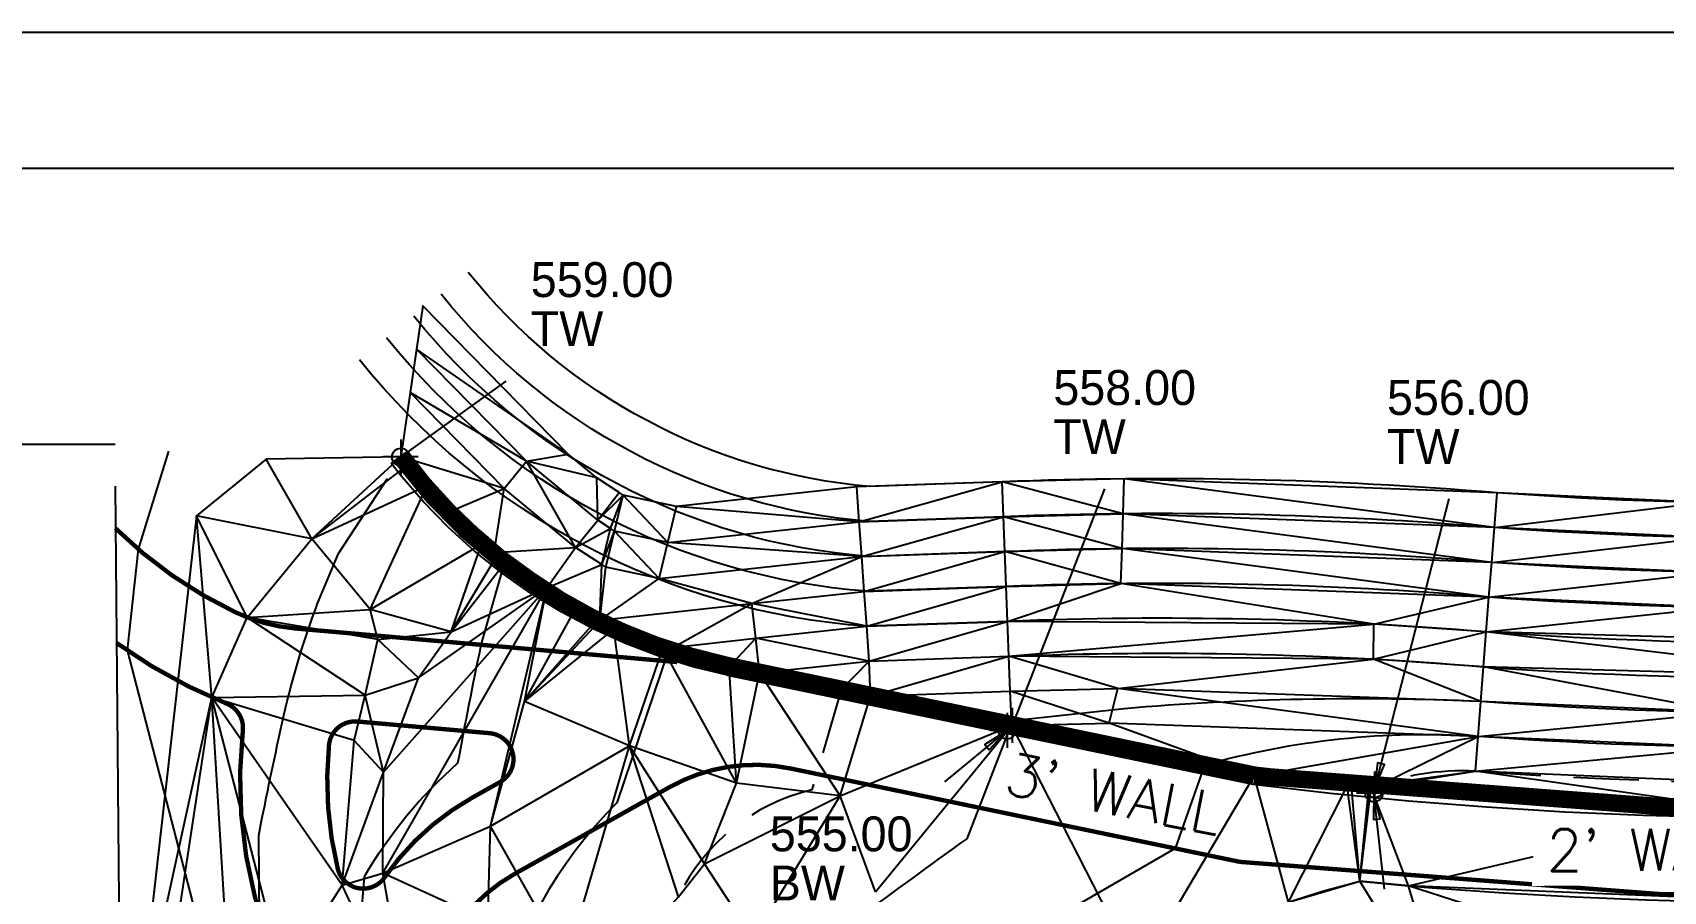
# Model space of a CAD drawing. Header units: inches. Extents: x 2461366 to 2469791, y 7062737 to 7065282.
# Drawn here: x 2466766.4 to 2466953.4, y 7064567.8 to 7064666.2 of the extents above; entities that cross this region are included whole.
import ezdxf

# ---------------------------------------------------------------- set-up
doc = ezdxf.new("R2010")
doc.units = ezdxf.units.IN
doc.header["$LTSCALE"] = 60
doc.header["$MEASUREMENT"] = 0
doc.linetypes.add('DASHED2', pattern=[0.375, 0.25, -0.125])
for name, color, linetype in [('3D', 5, 'Continuous'), ('C-SITE-VOLM', 7, 'Continuous'), ('CONC LABEL', 7, 'Continuous'), ('CONTOURS', 35, 'Continuous'), ('EXIST DRAIN ESMT', 7, 'DASHED2'), ('FENCE', 1, 'FENCE'), ('PROP TRAIL', 3, 'Continuous'), ('Proposed Ground-C-TINN', 7, 'Continuous'), ('Proposed Ground-C-TINN-BNDY', 7, 'Continuous'), ('VOLLBLS', 7, 'Continuous'), ('WALL', 6, 'Continuous')]:
    doc.layers.add(name, color=color, linetype=linetype)
doc.styles.add('L80', font='simplex', dxfattribs={"height": 4.8})
doc.linetypes.add('FENCE', pattern='A,0.5,-0.1,["X",Standard,S=0.1,R=0,X=-0.05,Y=-0.05],-0.1', length=0.7)

# ---------------------------------------------------------------- blocks, each defined once
blk = doc.blocks.new('*U15')
at = {"layer": 'CONC LABEL', "color": 7, "linetype": 'Continuous'}
for p, q in [((1.15, -8.8, -283.6), (-10.9, -17.5, -564)), ((-10.9, -15.5, -564), (-10.9, -19.5, -564)), ((-8.9, -17.5, -564), (-12.9, -17.5, -564))]:
    blk.add_line(p, q, dxfattribs=at)
at = {"layer": 'CONC LABEL', "color": 7, "linetype": 'Continuous', "extrusion": (-0.809588, -0.584608, 0.052928), "elevation": -10.79}
blk.add_lwpolyline([(7.81, -564.22), (7.83, -561.22), (7.78, -561.22)], close=True, dxfattribs=at)
at = {"layer": 'CONC LABEL', "color": 7, "linetype": 'Continuous'}
blk.add_circle((-10.9, -17.5, -564), 1, dxfattribs=at)
at = {"layer": 'CONC LABEL', "color": 7, "char_height": 4, "attachment_point": 4}
for s, insert in [('559.00', (4, 2.8)), ('TW', (4, -2.8))]:
    blk.add_mtext(s, dxfattribs=dict(at, insert=insert))
blk = doc.blocks.new('*U19')
at = {"layer": 'CONC LABEL', "linetype": 'Continuous'}
for p, q in [((9.88, -8.8, -136.78), (-0.74, -35.9, -558)), ((-0.74, -33.9, -558), (-0.74, -37.9, -558)), ((1.26, -35.9, -558), (-2.74, -35.9, -558))]:
    blk.add_line(p, q, dxfattribs=at)
at = {"layer": 'CONC LABEL', "linetype": 'Continuous', "extrusion": (-0.364141, -0.928789, 0.06894), "elevation": -4.86}
blk.add_lwpolyline([(12.41, -559), (12.44, -556), (12.39, -556)], close=True, dxfattribs=at)
at = {"layer": 'CONC LABEL', "linetype": 'Continuous'}
blk.add_circle((-0.74, -35.9, -558), 1, dxfattribs=at)
at = {"layer": 'CONC LABEL', "color": 7, "char_height": 4, "attachment_point": 4}
for s, insert in [('558.00', (4, 2.8)), ('TW', (4, -2.8))]:
    blk.add_mtext(s, dxfattribs=dict(at, insert=insert))
blk = doc.blocks.new('*U20')
at = {"layer": 'CONC LABEL', "color": 7, "linetype": 'Continuous'}
for p, q in [((31.21, 16.69), (31.21, 12.69)), ((24.05, 8.8), (31.21, 14.69)), ((33.21, 14.69), (29.21, 14.69))]:
    blk.add_line(p, q, dxfattribs=at)
blk.add_lwpolyline([(31.21, 14.69), (28.64, 13.09), (29.15, 12.48)], close=True, dxfattribs=at)
blk.add_circle((31.21, 14.69), 1, dxfattribs=at)
at = {"layer": 'CONC LABEL', "color": 7, "char_height": 4, "attachment_point": 4}
for s, insert in [('555.00', (4, 2.8)), ('BW', (4, -2.8))]:
    blk.add_mtext(s, dxfattribs=dict(at, insert=insert))
blk = doc.blocks.new('*U25')
at = {"layer": 'CONC LABEL', "color": 7, "linetype": 'Continuous'}
for p, q in [((11.08, -8.8), (2.57, -42.04)), ((2.57, -40.04), (2.57, -44.04)), ((4.57, -42.04), (0.57, -42.04))]:
    blk.add_line(p, q, dxfattribs=at)
blk.add_lwpolyline([(2.57, -42.04), (3.7, -39.23), (2.92, -39.03)], close=True, dxfattribs=at)
blk.add_circle((2.57, -42.04), 1, dxfattribs=at)
at = {"layer": 'CONC LABEL', "color": 7, "char_height": 4, "attachment_point": 4}
for s, insert in [('556.00', (4, 2.8)), ('TW', (4, -2.8))]:
    blk.add_mtext(s, dxfattribs=dict(at, insert=insert))
blk = doc.blocks.new('*U26')
at = {"layer": 'CONC LABEL', "color": 7, "linetype": 'Continuous'}
for p, q in [((11.18, 21.79), (11.18, 17.79)), ((13.18, 19.79), (9.18, 19.79)), ((12.37, 8.8), (11.18, 19.79))]:
    blk.add_line(p, q, dxfattribs=at)
blk.add_lwpolyline([(11.18, 19.79), (11.11, 16.76), (11.9, 16.85)], close=True, dxfattribs=at)
blk.add_circle((11.18, 19.79), 1, dxfattribs=at)
at = {"layer": 'CONC LABEL', "color": 7, "char_height": 4, "attachment_point": 4}
for s, insert in [('553.00', (4, 2.8)), ('BW', (4, -2.8))]:
    blk.add_mtext(s, dxfattribs=dict(at, insert=insert))

msp = doc.modelspace()

# ---------------------------------------------------------------- linework, layer by layer
at = {"layer": '3D'}
msp.add_lwpolyline([(2466809.39, 7064618.19), (2466807.51, 7064616.83)], dxfattribs=at)
for points in [[(2466846.08, 7064592.52, 555), (2466842.12, 7064593.49, 555.35), (2466838.22, 7064594.7, 555.7), (2466834.41, 7064596.15, 556.05), (2466830.7, 7064597.83, 556.4), (2466827.09, 7064599.74, 556.75), (2466823.61, 7064601.87, 557.1), (2466820.27, 7064604.22, 557.45), (2466817.09, 7064606.76, 557.8), (2466814.06, 7064609.5, 558.15), (2466811.21, 7064612.42, 558.5), (2466808.55, 7064615.51, 558.86), (2466807.51, 7064616.83, 559)], [(2466809.39, 7064618.19, 559), (2466811.94, 7064614.98, 558.91), (2466814.66, 7064611.99, 558.82), (2466817.56, 7064609.18, 558.73), (2466820.64, 7064606.57, 558.64), (2466823.89, 7064604.17, 558.55), (2466827.28, 7064601.98, 558.46), (2466830.81, 7064600.02, 558.37), (2466834.46, 7064598.29, 558.28), (2466838.22, 7064596.81, 558.19), (2466842.06, 7064595.57, 558.1), (2466846.01, 7064594.58, 558.01), (2466846.49, 7064594.48, 558), (2466878.29, 7064587.88, 557), (2466906.64, 7064582, 556), (2466915.45, 7064580.99, 556), (2466924.36, 7064580.12, 556), (2466933.27, 7064579.42, 556), (2466942.2, 7064578.88, 556), (2466951.14, 7064578.49, 556), (2466960.08, 7064578.26, 556)], [(2466846.08, 7064592.52, 555), (2466877.89, 7064585.92, 554)], [(2466877.89, 7064585.92, 554), (2466906.32, 7064580.02, 553), (2466915.24, 7064579, 553), (2466924.18, 7064578.13, 553), (2466933.13, 7064577.43, 553), (2466942.1, 7064576.88, 553), (2466951.07, 7064576.49, 553), (2466960.04, 7064576.26, 553)]]:
    msp.add_polyline3d(points, dxfattribs=at)
at = {"layer": 'C-SITE-VOLM'}
msp.add_lwpolyline([(2466523.71, 7063920.59), (2467563.71, 7063920.59), (2467563.71, 7064650.59), (2466523.71, 7064650.59), (2466523.71, 7063920.59)], dxfattribs=at)
at = {"layer": 'CONTOURS'}
msp.add_line((2466906.48, 7064581.01, 554), (2466895.5, 7064583.29, 554), dxfattribs=at)
for points, elevation in [([(2466782, 7064618.2), (2466778.52, 7064606.98), (2466777.24, 7064595.38), (2466789.48, 7064548.26, 0.050444), (2466792.7, 7064528.39), (2466798.13, 7064508.13), (2466801.98, 7064471.61), (2466803.19, 7064437.36)], 556), ([(2466808.62, 7064617.54, 0.183735), (2466846.28, 7064593.5), (2466859.14, 7064590.84), (2466862.33, 7064594.14), (2466878.33, 7064594.7, -0.031112), (2466932.76, 7064593.49, 0.082018), (2467091.56, 7064607.96), (2467116.82, 7064614.53, -0.264661), (2467375.1, 7064510.99, -0.007046)], 559), ([(2466820.54, 7064605.38, -0.068046), (2466808.62, 7064617.54)], 558), ([(2466806.9, 7064445.63), (2466805.98, 7064471.89), (2466802.08, 7064508.86), (2466799.69, 7064517.78, -0.050444), (2466796.46, 7064537.65), (2466792.46, 7064559.62), (2466792.34, 7064574.14, -0.007803), (2466795.24, 7064587.94, -0.03628), (2466799.1, 7064600.74), (2466801.47, 7064606.48), (2466807.09, 7064615.06)], 557), ([(2467371.97, 7064508.5, 0.264433), (2467117.6, 7064610.6), (2467092.57, 7064604.08, -0.08203), (2466932.45, 7064589.51, 0.032021), (2466891.55, 7064588.69), (2466877.09, 7064587.11)], 558), ([(2467481.62, 7064205.45), (2467475.35, 7064213.14), (2467475.91, 7064215.68, -0.118759), (2467429.09, 7064309.01, -0.065221), (2467424.15, 7064352.32, 0.085155), (2467425.08, 7064407.37, 0.042374), (2467415.34, 7064432.83), (2467389.06, 7064477.21, 0.022906), (2467373.9, 7064499.45, 0.007049), (2467368.84, 7064506.01, 0.264201), (2467118.38, 7064606.66), (2467093.58, 7064600.21, -0.082041), (2466932.14, 7064585.52, 0.084633), (2466900.76, 7064582.2), (2466846.28, 7064593.5), (2466846.28, 7064593.5), (2466846.28, 7064593.5, -0.05263), (2466839.31, 7064595.38), (2466833.4, 7064577.9, 0.274833), (2466820.13, 7064524.99), (2466827.31, 7064456.71, 0.011594), (2466827.94, 7064452.35)], 557), ([(2466810.71, 7064451.16), (2466809.97, 7064472.18), (2466806.02, 7064509.59), (2466805.85, 7064522.81, 0.025108), (2466803.62, 7064538.8), (2466803.53, 7064557.69), (2466804.48, 7064569.46, -0.082111), (2466815.19, 7064582.47, -0.005829), (2466817.85, 7064596.01), (2466820.54, 7064605.38), (2466820.54, 7064605.38)], 558), ([(2467429.45, 7064307.49, -0.001754), (2467429.09, 7064309.01, -0.071322), (2467424.27, 7064356.39, 0.122971), (2467409.16, 7064429.52), (2467383.07, 7064473.59, 0.022852), (2467368.31, 7064495.25, 0.007049), (2467363.36, 7064501.65, 0.263781), (2467119.73, 7064599.78), (2467095.34, 7064593.44, -0.094664), (2466906.48, 7064581.01), (2466878.57, 7064586.8), (2466873.52, 7064573.78, 0.014705), (2466848.98, 7064555.23, 0.1903), (2466839.08, 7064539, 0.054929), (2466834.97, 7064508.99), (2466839.24, 7064458.05, 0.086631), (2466847.49, 7064430.71, -0.154191), (2466865.02, 7064334.41), (2466863.65, 7064321.82)], 555), ([(2466876.39, 7064321.36), (2466874.12, 7064362.74, 0.110194), (2466854.6, 7064434.37, -0.137687), (2466846.63, 7064476.72, -0.151282), (2466865.44, 7064532.64, -0.182735), (2466918.6, 7064568.91), (2466924.16, 7064568.4, 0.085139), (2467097.42, 7064583.1), (2467121.22, 7064589.29, -0.263152), (2467355.1, 7064494.77, -0.038917), (2467379.21, 7064459.1), (2467399.9, 7064424.14, -0.051573), (2467409.86, 7064396.21, 0.121258), (2467405.26, 7064383.32, -0.006169), (2467404.92, 7064377.82), (2467399, 7064298.82, 0.096645), (2467399.53, 7064284.83), (2467403.93, 7064266.08, -0.146049), (2467373.6, 7064117.5)], 553), ([(2466900.76, 7064582.2), (2466897.42, 7064572.68), (2466882.54, 7064564.06, 0.016955), (2466868.1, 7064551.96, 0.290563), (2466841.04, 7064479.14)], 554)]:
    msp.add_lwpolyline(points, format="xyb", dxfattribs=dict(at, elevation=elevation))
at = {"layer": 'CONTOURS', "linetype": 'DASHED2', "ltscale": 0.5, "elevation": 556}
msp.add_lwpolyline([(2467365.7, 7064503.52, 0.263963), (2467119.15, 7064602.73), (2467094.58, 7064596.34, -0.082041), (2466931.84, 7064581.53, 0.105508), (2466919.63, 7064579.56, -0.006557), (2466906.48, 7064581.01), (2466859.14, 7064590.84), (2466855.76, 7064579.37, 0.226543), (2466840.46, 7064567.14, 0.169648), (2466832.33, 7064549.52, 0.105008), (2466830.41, 7064503.71), (2466835.26, 7064457.6, 0.052485), (2466839.32, 7064439.84, 0.034199), (2466843.93, 7064428.87, -0.154311), (2466861.05, 7064334.87), (2466859.68, 7064322.26)], format="xyb", dxfattribs=at)
at = {"layer": 'CONTOURS'}
msp.add_arc((2466968.38, 7065081.5, 554), 504.3, 262.9503, 284.5813, dxfattribs=at)
at = {"layer": 'EXIST DRAIN ESMT'}
msp.add_lwpolyline([(2466775.87, 7064618.95), (2466737.23, 7064618.95), (2466639.09, 7064558.08), (2466241.38, 7064558.08)], dxfattribs=at)
at = {"layer": 'FENCE', "color": 7}
msp.add_lwpolyline([(2466775.87, 7064614.19), (2466778.15, 7064359.41)], dxfattribs=at)
at = {"layer": 'PROP TRAIL', "color": 7, "const_width": 0.5}
for points in [[(2466775.91, 7064609.37, 0.083507), (2466789.65, 7064599.75, 0.089303), (2466796.49, 7064597.89), (2466840.32, 7064594.03)], [(2466839.33, 7064326.04, -0.001159), (2466841.21, 7064337.4, 0.171058), (2466833.96, 7064379.11, -0.117061), (2466812.49, 7064454.31), (2466810.51, 7064498.4, 0.006703), (2466810.21, 7064503.62), (2466809.34, 7064515.7, 0.115892), (2466797.43, 7064553.87, -0.162662), (2466790.52, 7064586.15, 0.336434), (2466788.66, 7064589.27, -0.05977), (2466776.03, 7064596.23, -0.06938)], [(2466849.18, 7064324.33, -0.001169), (2466851.07, 7064335.74, 0.171058), (2466842.68, 7064384, -0.117061), (2466822.48, 7064454.76), (2466820.5, 7064498.85, 0.006703), (2466820.18, 7064504.34), (2466819.31, 7064516.42, 0.075631), (2466812.84, 7064545, -0.374623), (2466821.68, 7064569.75), (2466839.45, 7064579.7, -0.180781), (2466853.29, 7064581.84), (2466904.85, 7064571.13, 0.094865), (2467097.86, 7064583.76), (2467121.65, 7064589.95, -0.263152), (2467355.53, 7064495.43, -0.038917)], [(2466800.4, 7064584.53, 0.085066), (2466801.4, 7064570.35, 0.646965), (2466806.78, 7064569.36, -0.114304), (2466816.79, 7064578.47), (2466820.02, 7064580.28, 0.737958), (2466818.82, 7064585.88), (2466803.65, 7064587.22, 0.41077), (2466800.4, 7064584.53)]]:
    msp.add_lwpolyline(points, format="xyb", dxfattribs=at)
at = {"layer": 'Proposed Ground-C-TINN'}
for p, q in [((2466811.17, 7064634.86, 564), (2466810.44, 7064629.89, 563)), ((2466827.84, 7064617.86, 564), (2466811.17, 7064634.86, 564)), ((2466810.44, 7064629.89, 563), (2466809.71, 7064624.93, 562)), ((2466823.03, 7064617.04, 563), (2466810.44, 7064629.89, 563)), ((2466827.84, 7064617.86, 564), (2466810.44, 7064629.89, 563)), ((2466809.71, 7064624.93, 562), (2466808.62, 7064617.54, 558)), ((2466823.03, 7064617.04, 563), (2466809.71, 7064624.93, 562)), ((2466820.48, 7064613.94, 562), (2466809.71, 7064624.93, 562)), ((2466793.19, 7064617.27, 557), (2466785.22, 7064610.78, 556)), ((2466808.62, 7064617.54, 558), (2466793.19, 7064617.27, 557)), ((2466798.45, 7064608.15, 557), (2466793.19, 7064617.27, 557)), ((2466798.45, 7064608.15, 557), (2466808.62, 7064617.54, 558)), ((2466798.45, 7064608.15, 557), (2466809.36, 7064616.57, 558)), ((2466820.48, 7064613.94, 562), (2466808.62, 7064617.54, 558)), ((2466811.65, 7064614.28, 558), (2466808.62, 7064617.54, 558)), ((2466814.52, 7064611.4, 558), (2466808.62, 7064617.54, 558)), ((2466809.36, 7064616.57, 558), (2466808.62, 7064617.54, 558)), ((2466811.65, 7064614.28, 558), (2466809.36, 7064616.57, 558)), ((2466820.48, 7064613.94, 562), (2466823.03, 7064617.04, 563)), ((2466823.03, 7064617.04, 563), (2466827.84, 7064617.86, 564)), ((2466831.24, 7064610.28, 563), (2466823.03, 7064617.04, 563)), ((2466828.68, 7064607.18, 562), (2466823.03, 7064617.04, 563)), ((2466831.12, 7064615.15, 564), (2466823.03, 7064617.04, 563)), ((2466831.12, 7064615.15, 564), (2466827.84, 7064617.86, 564)), ((2466833.67, 7064613.47, 564), (2466831.12, 7064615.15, 564)), ((2466831.24, 7064610.28, 563), (2466831.12, 7064615.15, 564)), ((2466877.58, 7064614.68, 564), (2466860.91, 7064614.1, 564)), ((2466861.2, 7064610.11, 563), (2466877.58, 7064614.68, 564)), ((2466891.57, 7064615.03, 564), (2466877.58, 7064614.68, 564)), ((2466891.45, 7064611.03, 563), (2466877.58, 7064614.68, 564)), ((2466877.73, 7064610.69, 563), (2466877.58, 7064614.68, 564)), ((2466891.45, 7064611.03, 563), (2466891.57, 7064615.03, 564)), ((2466934.33, 7064613.43, 564), (2466891.57, 7064615.03, 564)), ((2466934.02, 7064609.44, 563), (2466891.57, 7064615.03, 564)), ((2466798.45, 7064608.15, 557), (2466811.65, 7064614.28, 558)), ((2466805.11, 7064600.07, 557), (2466811.65, 7064614.28, 558)), ((2466817.89, 7064607.55, 561), (2466811.65, 7064614.28, 558)), ((2466814.52, 7064611.4, 558), (2466811.65, 7064614.28, 558)), ((2466814.52, 7064611.4, 558), (2466820.48, 7064613.94, 562)), ((2466819.32, 7064606.6, 558), (2466820.48, 7064613.94, 562)), ((2466828.68, 7064607.18, 562), (2466820.48, 7064613.94, 562)), ((2466831.24, 7064610.28, 563), (2466833.67, 7064613.47, 564)), ((2466831.24, 7064610.28, 563), (2466834.14, 7064613.18, 564)), ((2466832.67, 7064609.34, 563), (2466834.14, 7064613.18, 564)), ((2466833.14, 7064609.05, 563), (2466834.14, 7064613.18, 564)), ((2466834.14, 7064613.18, 564), (2466833.67, 7064613.47, 564)), ((2466840.24, 7064611.88, 564), (2466834.14, 7064613.18, 564)), ((2466839.24, 7064607.75, 563), (2466834.14, 7064613.18, 564)), ((2466860.91, 7064614.1, 564), (2466840.24, 7064611.88, 564)), ((2466861.2, 7064610.11, 563), (2466860.91, 7064614.1, 564)), ((2466934.02, 7064609.44, 563), (2466934.33, 7064613.43, 564)), ((2466957.82, 7064612.31, 564), (2466934.33, 7064613.43, 564)), ((2466819.32, 7064606.6, 558), (2466814.52, 7064611.4, 558)), ((2466818.82, 7064606.94, 561), (2466814.52, 7064611.4, 558)), ((2466817.89, 7064607.55, 561), (2466814.52, 7064611.4, 558)), ((2466839.24, 7064607.75, 563), (2466840.24, 7064611.88, 564)), ((2466861.2, 7064610.11, 563), (2466840.24, 7064611.88, 564)), ((2466877.73, 7064610.69, 563), (2466891.45, 7064611.03, 563)), ((2466891.32, 7064607.03, 562), (2466891.45, 7064611.03, 563)), ((2466933.71, 7064605.46, 562), (2466891.45, 7064611.03, 563)), ((2466934.02, 7064609.44, 563), (2466891.45, 7064611.03, 563)), ((2466934.02, 7064609.44, 563), (2466957.82, 7064612.31, 564)), ((2466785.22, 7064610.78, 556), (2466778.44, 7064550.95, 554)), ((2466791, 7064599.13, 556), (2466785.22, 7064610.78, 556)), ((2466786.97, 7064589.98, 556), (2466785.22, 7064610.78, 556)), ((2466798.45, 7064608.15, 557), (2466785.22, 7064610.78, 556)), ((2466828.68, 7064607.18, 562), (2466831.24, 7064610.28, 563)), ((2466828.68, 7064607.18, 562), (2466832.67, 7064609.34, 563)), ((2466832.67, 7064609.34, 563), (2466831.24, 7064610.28, 563)), ((2466831.67, 7064605.21, 562), (2466832.67, 7064609.34, 563)), ((2466833.14, 7064609.05, 563), (2466832.67, 7064609.34, 563)), ((2466839.24, 7064607.75, 563), (2466861.2, 7064610.11, 563)), ((2466861.2, 7064610.11, 563), (2466877.73, 7064610.69, 563)), ((2466861.48, 7064606.12, 562), (2466861.2, 7064610.11, 563)), ((2466861.48, 7064606.12, 562), (2466877.73, 7064610.69, 563)), ((2466891.32, 7064607.03, 562), (2466877.73, 7064610.69, 563)), ((2466877.88, 7064606.69, 562), (2466877.73, 7064610.69, 563)), ((2466933.71, 7064605.46, 562), (2466934.02, 7064609.44, 563)), ((2466958.29, 7064608.3, 563), (2466934.02, 7064609.44, 563)), ((2466791, 7064599.13, 556), (2466798.45, 7064608.15, 557)), ((2466805.11, 7064600.07, 557), (2466798.45, 7064608.15, 557)), ((2466805.11, 7064600.07, 557), (2466817.89, 7064607.55, 561)), ((2466814.41, 7064597.48, 558), (2466817.89, 7064607.55, 561)), ((2466818.82, 7064606.94, 561), (2466817.89, 7064607.55, 561)), ((2466819.59, 7064606.13, 560), (2466817.89, 7064607.55, 561)), ((2466831.67, 7064605.21, 562), (2466833.14, 7064609.05, 563)), ((2466832.14, 7064604.92, 562), (2466833.14, 7064609.05, 563)), ((2466839.24, 7064607.75, 563), (2466833.14, 7064609.05, 563)), ((2466838.24, 7064603.62, 562), (2466833.14, 7064609.05, 563)), ((2466838.24, 7064603.62, 562), (2466839.24, 7064607.75, 563)), ((2466861.48, 7064606.12, 562), (2466839.24, 7064607.75, 563)), ((2466933.71, 7064605.46, 562), (2466958.29, 7064608.3, 563)), ((2466814.41, 7064597.48, 558), (2466819.59, 7064606.13, 560)), ((2466814.41, 7064597.48, 558), (2466820.54, 7064605.38, 558)), ((2466819.59, 7064606.13, 560), (2466818.82, 7064606.94, 561)), ((2466820.11, 7064605.81, 558), (2466818.82, 7064606.94, 561)), ((2466819.32, 7064606.6, 558), (2466818.82, 7064606.94, 561)), ((2466819.32, 7064606.6, 558), (2466828.68, 7064607.18, 562)), ((2466820.11, 7064605.81, 558), (2466819.32, 7064606.6, 558)), ((2466825.39, 7064602.55, 561), (2466819.32, 7064606.6, 558)), ((2466820.11, 7064605.81, 558), (2466819.59, 7064606.13, 560)), ((2466820.54, 7064605.38, 558), (2466819.59, 7064606.13, 560)), ((2466825.39, 7064602.55, 561), (2466820.11, 7064605.81, 558)), ((2466820.54, 7064605.38, 558), (2466820.11, 7064605.81, 558)), ((2466825.39, 7064602.55, 561), (2466820.54, 7064605.38, 558)), ((2466825.39, 7064602.55, 561), (2466828.68, 7064607.18, 562)), ((2466831.67, 7064605.21, 562), (2466828.68, 7064607.18, 562)), ((2466838.24, 7064603.62, 562), (2466861.48, 7064606.12, 562)), ((2466848.88, 7064600.74, 561), (2466861.48, 7064606.12, 562)), ((2466861.48, 7064606.12, 562), (2466877.88, 7064606.69, 562)), ((2466861.76, 7064602.13, 561), (2466861.48, 7064606.12, 562)), ((2466861.76, 7064602.13, 561), (2466877.88, 7064606.69, 562)), ((2466877.88, 7064606.69, 562), (2466891.32, 7064607.03, 562)), ((2466891.2, 7064603.03, 561), (2466877.88, 7064606.69, 562)), ((2466878.03, 7064602.69, 561), (2466877.88, 7064606.69, 562)), ((2466891.2, 7064603.03, 561), (2466891.32, 7064607.03, 562)), ((2466933.71, 7064605.46, 562), (2466891.32, 7064607.03, 562)), ((2466933.39, 7064601.47, 561), (2466891.32, 7064607.03, 562)), ((2466933.39, 7064601.47, 561), (2466933.71, 7064605.46, 562)), ((2466958.75, 7064604.29, 562), (2466933.71, 7064605.46, 562)), ((2466825.39, 7064602.55, 561), (2466831.67, 7064605.21, 562)), ((2466831.44, 7064598.82, 561), (2466831.67, 7064605.21, 562)), ((2466831.44, 7064598.82, 561), (2466832.14, 7064604.92, 562)), ((2466831.44, 7064598.82, 561), (2466838.24, 7064603.62, 562)), ((2466832.14, 7064604.92, 562), (2466831.67, 7064605.21, 562)), ((2466838.24, 7064603.62, 562), (2466832.14, 7064604.92, 562)), ((2466848.88, 7064600.74, 561), (2466838.24, 7064603.62, 562)), ((2466933.39, 7064601.47, 561), (2466958.75, 7064604.29, 562)), ((2466806.56, 7064569.84, 558), (2466825.39, 7064602.55, 561)), ((2466806.66, 7064581.4, 558), (2466825.39, 7064602.55, 561)), ((2466810.66, 7064592.24, 558), (2466825.39, 7064602.55, 561)), ((2466814.41, 7064597.48, 558), (2466825.39, 7064602.55, 561)), ((2466818.93, 7064575.22, 558), (2466825.39, 7064602.55, 561)), ((2466822.8, 7064589.52, 558), (2466825.39, 7064602.55, 561)), ((2466828.63, 7064600.05, 558), (2466825.39, 7064602.55, 561)), ((2466831, 7064598.81, 558), (2466825.39, 7064602.55, 561)), ((2466831.44, 7064598.82, 561), (2466825.39, 7064602.55, 561)), ((2466831.06, 7064598.78, 558), (2466825.39, 7064602.55, 561)), ((2466848.88, 7064600.74, 561), (2466861.76, 7064602.13, 561)), ((2466861.76, 7064602.13, 561), (2466878.03, 7064602.69, 561)), ((2466862.05, 7064598.13, 560), (2466861.76, 7064602.13, 561)), ((2466862.05, 7064598.13, 560), (2466878.03, 7064602.69, 561)), ((2466878.03, 7064602.69, 561), (2466891.2, 7064603.03, 561)), ((2466878.18, 7064598.7, 560), (2466878.03, 7064602.69, 561)), ((2466878.18, 7064598.7, 560), (2466891.2, 7064603.03, 561)), ((2466933.39, 7064601.47, 561), (2466891.2, 7064603.03, 561)), ((2466920.21, 7064598.38, 560), (2466891.2, 7064603.03, 561)), ((2466791, 7064599.13, 556), (2466805.11, 7064600.07, 557)), ((2466814.41, 7064597.48, 558), (2466805.11, 7064600.07, 557)), ((2466805.98, 7064596.62, 557), (2466805.11, 7064600.07, 557)), ((2466822.8, 7064589.52, 558), (2466828.63, 7064600.05, 558)), ((2466831.05, 7064598.78, 561), (2466828.63, 7064600.05, 558)), ((2466831, 7064598.81, 558), (2466828.63, 7064600.05, 558)), ((2466831.44, 7064598.82, 561), (2466848.88, 7064600.74, 561)), ((2466839.84, 7064595.72, 558), (2466848.88, 7064600.74, 561)), ((2466862.05, 7064598.13, 560), (2466848.88, 7064600.74, 561)), ((2466849.34, 7064596.76, 560), (2466848.88, 7064600.74, 561)), ((2466920.21, 7064598.38, 560), (2466933.39, 7064601.47, 561)), ((2466933.08, 7064597.48, 560), (2466933.39, 7064601.47, 561)), ((2466933.08, 7064597.48, 560), (2466959.22, 7064600.28, 561)), ((2466959.22, 7064600.28, 561), (2466933.39, 7064601.47, 561)), ((2466786.97, 7064589.98, 556), (2466791, 7064599.13, 556)), ((2466804.56, 7064590.24, 557), (2466791, 7064599.13, 556)), ((2466805.98, 7064596.62, 557), (2466791, 7064599.13, 556)), ((2466822.8, 7064589.52, 558), (2466831.05, 7064598.78, 561)), ((2466822.8, 7064589.52, 558), (2466831.32, 7064598.64, 558)), ((2466831.06, 7064598.78, 558), (2466831, 7064598.81, 558)), ((2466831.05, 7064598.78, 561), (2466831, 7064598.81, 558)), ((2466831.32, 7064598.64, 558), (2466831.05, 7064598.78, 561)), ((2466831.05, 7064598.78, 561), (2466831.06, 7064598.78, 558)), ((2466831.06, 7064598.78, 558), (2466831.44, 7064598.82, 561)), ((2466831.32, 7064598.64, 558), (2466831.06, 7064598.78, 558)), ((2466831.32, 7064598.64, 558), (2466831.44, 7064598.82, 561)), ((2466832.23, 7064598.33, 558), (2466831.32, 7064598.64, 558)), ((2466833.05, 7064597.82, 560), (2466831.32, 7064598.64, 558)), ((2466839.84, 7064595.72, 558), (2466831.44, 7064598.82, 561)), ((2466832.23, 7064598.33, 558), (2466831.44, 7064598.82, 561)), ((2466833.05, 7064597.82, 560), (2466832.23, 7064598.33, 558)), ((2466839.84, 7064595.72, 558), (2466832.23, 7064598.33, 558)), ((2466839.58, 7064595.69, 560), (2466832.23, 7064598.33, 558)), ((2466849.34, 7064596.76, 560), (2466862.05, 7064598.13, 560)), ((2466862.05, 7064598.13, 560), (2466878.18, 7064598.7, 560)), ((2466862.33, 7064594.14, 559), (2466862.05, 7064598.13, 560)), ((2466862.33, 7064594.14, 559), (2466878.18, 7064598.7, 560)), ((2466878.33, 7064594.7, 559), (2466878.18, 7064598.7, 560)), ((2466920.21, 7064598.38, 560), (2466878.18, 7064598.7, 560)), ((2466878.33, 7064594.7, 559), (2466920.21, 7064598.38, 560)), ((2466920.17, 7064594.38, 559), (2466920.21, 7064598.38, 560)), ((2466933.08, 7064597.48, 560), (2466920.21, 7064598.38, 560)), ((2466804.56, 7064590.24, 557), (2466805.98, 7064596.62, 557)), ((2466805.98, 7064596.62, 557), (2466814.41, 7064597.48, 558)), ((2466810.66, 7064592.24, 558), (2466805.98, 7064596.62, 557)), ((2466810.66, 7064592.24, 558), (2466814.41, 7064597.48, 558)), ((2466822.8, 7064589.52, 558), (2466833.05, 7064597.82, 560)), ((2466839.58, 7064595.69, 560), (2466833.05, 7064597.82, 560)), ((2466834.85, 7064584.44, 557), (2466833.05, 7064597.82, 560)), ((2466838.67, 7064595.59, 557), (2466833.05, 7064597.82, 560)), ((2466839.84, 7064595.72, 558), (2466849.34, 7064596.76, 560)), ((2466846.28, 7064593.5, 557), (2466849.34, 7064596.76, 560)), ((2466849.74, 7064592.79, 556), (2466849.34, 7064596.76, 560)), ((2466862.33, 7064594.14, 559), (2466849.34, 7064596.76, 560)), ((2466920.17, 7064594.38, 559), (2466933.08, 7064597.48, 560)), ((2466932.76, 7064593.49, 559), (2466933.08, 7064597.48, 560)), ((2466976.98, 7064592.27, 559), (2466933.08, 7064597.48, 560)), ((2466977.11, 7064596.27, 560), (2466933.08, 7064597.48, 560)), ((2466834.85, 7064584.44, 557), (2466838.67, 7064595.59, 557)), ((2466838.67, 7064595.59, 557), (2466839.58, 7064595.69, 560)), ((2466846.28, 7064593.5, 557), (2466838.67, 7064595.59, 557)), ((2466847.12, 7064580.17, 556), (2466838.67, 7064595.59, 557)), ((2466839.58, 7064595.69, 560), (2466839.84, 7064595.72, 558)), ((2466846.28, 7064593.5, 557), (2466839.58, 7064595.69, 560)), ((2466846.28, 7064593.5, 557), (2466839.84, 7064595.72, 558)), ((2466849.74, 7064592.79, 556), (2466862.33, 7064594.14, 559)), ((2466862.33, 7064594.14, 559), (2466878.33, 7064594.7, 559)), ((2466862.47, 7064590.14, 555), (2466862.33, 7064594.14, 559)), ((2466862.47, 7064590.14, 555), (2466878.33, 7064594.7, 559)), ((2466878.48, 7064590.7, 558), (2466878.33, 7064594.7, 559)), ((2466890.83, 7064591.02, 558), (2466878.33, 7064594.7, 559)), ((2466920.17, 7064594.38, 559), (2466878.33, 7064594.7, 559)), ((2466890.83, 7064591.02, 558), (2466920.17, 7064594.38, 559)), ((2466932.45, 7064589.51, 558), (2466920.17, 7064594.38, 559)), ((2466932.76, 7064593.49, 559), (2466920.17, 7064594.38, 559)), ((2466804.56, 7064590.24, 557), (2466810.66, 7064592.24, 558)), ((2466806.66, 7064581.4, 558), (2466810.66, 7064592.24, 558)), ((2466847.12, 7064580.17, 556), (2466846.28, 7064593.5, 557)), ((2466849.74, 7064592.79, 556), (2466846.28, 7064593.5, 557)), ((2466847.12, 7064580.17, 556), (2466849.74, 7064592.79, 556)), ((2466862.47, 7064590.14, 555), (2466849.74, 7064592.79, 556)), ((2466858.99, 7064578.7, 555), (2466849.74, 7064592.79, 556)), ((2466932.45, 7064589.51, 558), (2466932.76, 7064593.49, 559)), ((2466976.98, 7064592.27, 559), (2466932.76, 7064593.49, 559)), ((2466960.65, 7064588.26, 558), (2466932.76, 7064593.49, 559)), ((2466862.47, 7064590.14, 555), (2466878.48, 7064590.7, 558)), ((2466878.48, 7064590.7, 558), (2466890.83, 7064591.02, 558)), ((2466889.84, 7064587.04, 557), (2466878.48, 7064590.7, 558)), ((2466878.7, 7064586.77, 554), (2466878.48, 7064590.7, 558)), ((2466889.84, 7064587.04, 557), (2466890.83, 7064591.02, 558)), ((2466932.14, 7064585.52, 557), (2466890.83, 7064591.02, 558)), ((2466932.45, 7064589.51, 558), (2466890.83, 7064591.02, 558)), ((2466778.44, 7064550.95, 554), (2466786.97, 7064589.98, 556)), ((2466782.43, 7064560.06, 555), (2466786.97, 7064589.98, 556)), ((2466786.97, 7064589.98, 556), (2466804.56, 7064590.24, 557)), ((2466795.24, 7064557.99, 557), (2466786.97, 7064589.98, 556)), ((2466801.9, 7064568.47, 557), (2466786.97, 7064589.98, 556)), ((2466803.28, 7064585.03, 557), (2466786.97, 7064589.98, 556)), ((2466789.48, 7064548.26, 556), (2466786.97, 7064589.98, 556)), ((2466803.28, 7064585.03, 557), (2466804.56, 7064590.24, 557)), ((2466806.66, 7064581.4, 558), (2466804.56, 7064590.24, 557)), ((2466818.93, 7064575.22, 558), (2466822.8, 7064589.52, 558)), ((2466834.85, 7064584.44, 557), (2466822.8, 7064589.52, 558)), ((2466858.99, 7064578.7, 555), (2466862.47, 7064590.14, 555)), ((2466878.7, 7064586.77, 554), (2466862.47, 7064590.14, 555)), ((2466932.14, 7064585.52, 557), (2466932.45, 7064589.51, 558)), ((2466960.65, 7064588.26, 558), (2466932.45, 7064589.51, 558)), ((2466858.99, 7064578.7, 555), (2466878.7, 7064586.77, 554)), ((2466863.05, 7064567.69, 554), (2466878.7, 7064586.77, 554)), ((2466878.7, 7064586.77, 554), (2466889.84, 7064587.04, 557)), ((2466906.48, 7064581.01, 554), (2466878.7, 7064586.77, 554)), ((2466893.15, 7064558.48, 553), (2466878.7, 7064586.77, 554)), ((2466932.14, 7064585.52, 557), (2466889.84, 7064587.04, 557)), ((2466906.48, 7064581.01, 554), (2466889.84, 7064587.04, 557)), ((2466932.14, 7064585.52, 557), (2466960.65, 7064588.26, 558)), ((2466801.9, 7064568.47, 557), (2466803.28, 7064585.03, 557)), ((2466806.66, 7064581.4, 558), (2466803.28, 7064585.03, 557)), ((2466906.48, 7064581.01, 554), (2466932.14, 7064585.52, 557)), ((2466921.1, 7064580.08, 556), (2466932.14, 7064585.52, 557)), ((2466931.84, 7064581.53, 556), (2466932.14, 7064585.52, 557)), ((2466961.12, 7064584.25, 557), (2466932.14, 7064585.52, 557)), ((2466818.93, 7064575.22, 558), (2466834.85, 7064584.44, 557)), ((2466827.64, 7064559.84, 557), (2466834.85, 7064584.44, 557)), ((2466847.12, 7064580.17, 556), (2466834.85, 7064584.44, 557)), ((2466843.45, 7064570.9, 556), (2466834.85, 7064584.44, 557)), ((2466840.46, 7064567.14, 556), (2466834.85, 7064584.44, 557)), ((2466931.84, 7064581.53, 556), (2466961.12, 7064584.25, 557)), ((2466801.9, 7064568.47, 557), (2466806.66, 7064581.4, 558)), ((2466806.56, 7064569.84, 558), (2466806.66, 7064581.4, 558)), ((2466919.89, 7064579.65, 555), (2466931.84, 7064581.53, 556)), ((2466921.1, 7064580.08, 556), (2466931.84, 7064581.53, 556)), ((2466961.97, 7064577.24, 554), (2466931.84, 7064581.53, 556)), ((2466961.61, 7064580.24, 556), (2466931.84, 7064581.53, 556)), ((2466843.45, 7064570.9, 556), (2466847.12, 7064580.17, 556)), ((2466858.99, 7064578.7, 555), (2466847.12, 7064580.17, 556)), ((2466893.15, 7064558.48, 553), (2466906.48, 7064581.01, 554)), ((2466917.64, 7064579.78, 555), (2466906.48, 7064581.01, 554)), ((2466921.1, 7064580.08, 556), (2466906.48, 7064581.01, 554)), ((2466917.14, 7064579.81, 554), (2466906.48, 7064581.01, 554)), ((2466919.89, 7064579.65, 555), (2466906.48, 7064581.01, 554)), ((2466910.42, 7064566.52, 553), (2466906.48, 7064581.01, 554)), ((2466910.42, 7064566.52, 553), (2466917.14, 7064579.81, 554)), ((2466917.64, 7064579.78, 555), (2466917.14, 7064579.81, 554)), ((2466918.6, 7064568.91, 553), (2466917.14, 7064579.81, 554)), ((2466918.6, 7064568.91, 553), (2466917.64, 7064579.78, 555)), ((2466919.89, 7064579.65, 555), (2466917.64, 7064579.78, 555)), ((2466919.63, 7064579.56, 556), (2466917.64, 7064579.78, 555)), ((2466918.6, 7064568.91, 553), (2466919.89, 7064579.65, 555)), ((2466918.6, 7064568.91, 553), (2466919.63, 7064579.56, 556)), ((2466919.63, 7064579.56, 556), (2466919.89, 7064579.65, 555)), ((2466919.89, 7064579.65, 555), (2466921.1, 7064580.08, 556)), ((2466924.16, 7064568.4, 553), (2466919.89, 7064579.65, 555)), ((2466961.97, 7064577.24, 554), (2466919.89, 7064579.65, 555)), ((2466843.45, 7064570.9, 556), (2466858.99, 7064578.7, 555)), ((2466849.03, 7064562.37, 555), (2466858.99, 7064578.7, 555)), ((2466863.05, 7064567.69, 554), (2466858.99, 7064578.7, 555)), ((2466924.16, 7064568.4, 553), (2466961.97, 7064577.24, 554)), ((2466806.56, 7064569.84, 558), (2466818.93, 7064575.22, 558)), ((2466818.6, 7064564.32, 558), (2466818.93, 7064575.22, 558)), ((2466827.64, 7064559.84, 557), (2466818.93, 7064575.22, 558)), ((2466801.9, 7064568.47, 557), (2466806.56, 7064569.84, 558)), ((2466809.64, 7064552.27, 558), (2466806.56, 7064569.84, 558)), ((2466818.6, 7064564.32, 558), (2466806.56, 7064569.84, 558)), ((2466840.46, 7064567.14, 556), (2466843.45, 7064570.9, 556)), ((2466849.03, 7064562.37, 555), (2466843.45, 7064570.9, 556)), ((2466795.24, 7064557.99, 557), (2466801.9, 7064568.47, 557)), ((2466809.64, 7064552.27, 558), (2466801.9, 7064568.47, 557)), ((2466910.42, 7064566.52, 553), (2466918.6, 7064568.91, 553)), ((2466929.18, 7064551.71, 552), (2466918.6, 7064568.91, 553)), ((2466924.16, 7064568.4, 553), (2466918.6, 7064568.91, 553)), ((2466952.75, 7064559.18, 552), (2466924.16, 7064568.4, 553)), ((2466969.46, 7064566.54, 553), (2466924.16, 7064568.4, 553)), ((2466929.18, 7064551.71, 552), (2466924.16, 7064568.4, 553))]:
    msp.add_line(p, q, dxfattribs=at)
at = {"layer": 'Proposed Ground-C-TINN-BNDY'}
msp.add_lwpolyline([(2466957.82, 7064612.31), (2466934.33, 7064613.43), (2466891.57, 7064615.03), (2466877.58, 7064614.68), (2466860.91, 7064614.1), (2466840.24, 7064611.88), (2466834.14, 7064613.18), (2466833.67, 7064613.47), (2466831.12, 7064615.15), (2466827.84, 7064617.86), (2466811.17, 7064634.86), (2466810.44, 7064629.89), (2466809.71, 7064624.93), (2466808.62, 7064617.54), (2466793.19, 7064617.27), (2466785.22, 7064610.78), (2466778.44, 7064550.95)], dxfattribs=at)
at = {"layer": 'VOLLBLS'}
msp.add_lwpolyline([(2466520.06, 7063913.18), (2467627.06, 7063913.18), (2467627.06, 7064666.18), (2466520.06, 7064666.18), (2466520.06, 7063913.18)], dxfattribs=at)
at = {"layer": 'WALL', "color": 6, "const_width": 2}
msp.add_lwpolyline([(2467524.08, 7064249.07, 0.026578), (2467477.36, 7064214.56), (2467477.07, 7064214.32), (2467476.54, 7064214.94, -0.119948), (2467429.09, 7064309.01, -0.071322), (2467424.27, 7064356.39, 0.122971), (2467409.16, 7064429.52), (2467383.07, 7064473.59, 0.022852), (2467368.31, 7064495.25, 0.007049), (2467363.36, 7064501.65, 0.263781), (2467119.73, 7064599.78), (2467095.34, 7064593.44, -0.094664), (2466906.48, 7064581.01), (2466846.28, 7064593.5, -0.183735), (2466808.62, 7064617.54)], format="xyb", dxfattribs=at)

# ---------------------------------------------------------------- block references
at = {"layer": 'CONC LABEL', "color": 7}
for name, p in [('*U15', (2466819.53, 7064635.04, 564)), ('*U25', (2466917.7, 7064621.53)), ('*U20', (2466846.94, 7064571.51)), ('*U26', (2466909.03, 7064559.21))]:
    msp.add_blockref(name, p, dxfattribs=at)
at = {"layer": 'CONC LABEL'}
msp.add_blockref('*U19', (2466879.45, 7064622.67, 558), dxfattribs=at)

# ---------------------------------------------------------------- texts
at = {"layer": 'WALL', "style": 'L80'}
msp.add_text("3' WALL", height=4.8, rotation=348.9351, dxfattribs=at).set_placement((2466877.62, 7064578.99))

# ---------------------------------------------------------------- next in the draw order: wipeouts: each hides what was drawn before it
msp.add_wipeout([(2466938.33, 7064568.38), (2466969.8, 7064568.51), (2466969.4, 7064575.89), (2466938.63, 7064575.7)]).dxf.layer = 'WALL'

# ---------------------------------------------------------------- next in the draw order: linework, layer by layer
at = {"layer": 'CONTOURS'}
for points, elevation in [([(2467522.84, 7064324.62, -0.12314), (2467488.77, 7064320.71, -0.302662), (2467459.33, 7064347.69, -0.058826), (2467454.98, 7064382.59, 0.040573), (2467452.47, 7064413.41, 0.046376), (2467440.01, 7064446.12), (2467413.03, 7064491.68, 0.023106), (2467396.29, 7064516.27, 0.007046), (2467390.75, 7064523.45, 0.265731), (2467112.91, 7064634.18), (2467086.53, 7064627.31, -0.081958), (2466934.33, 7064613.43, 0.031019), (2466877.58, 7064614.68), (2466862.4, 7064614.16, -0.205286), (2466816.37, 7064638.69)], 564), ([(2467550.79, 7064274.26), (2467548.7, 7064277.6, 0.26548), (2467491.92, 7064307.02, -0.339207), (2467456.49, 7064327.43, -0.102321), (2467449.97, 7064363.14, 0.066431), (2467448.56, 7064412.55, 0.045871), (2467436.49, 7064444.21), (2467409.61, 7064489.61, 0.023079), (2467393.1, 7064513.87, 0.007046), (2467387.62, 7064520.96, 0.265526), (2467113.7, 7064630.25), (2467087.53, 7064623.44, -0.08197), (2466934.02, 7064609.44, 0.031037), (2466877.73, 7064610.69), (2466862.3, 7064610.15, -0.206188), (2466813.25, 7064636.19)], 563), ([(2467560.19, 7064253.01), (2467538.17, 7064271.81, 0.143278), (2467518.29, 7064284.77, 0.093011), (2467484.05, 7064285.84, -0.274454), (2467455.02, 7064301.69, -0.118697), (2467444.59, 7064353.07, 0.080679), (2467444.65, 7064411.69, 0.045346), (2467432.96, 7064442.31), (2467406.18, 7064487.55, 0.023052), (2467389.9, 7064511.46, 0.007046), (2467384.49, 7064518.46, 0.265316), (2467114.48, 7064626.32), (2467088.54, 7064619.57, -0.081982), (2466933.71, 7064605.46, 0.031056), (2466877.88, 7064606.69), (2466862.21, 7064606.14, -0.207017), (2466810.13, 7064633.68)], 562), ([(2467550.48, 7064247.12), (2467538.18, 7064262.33, 0.143388), (2467505.43, 7064264.82, -0.110469), (2467479.2, 7064259.63, -0.319836), (2467455.99, 7064276.22, -0.073446), (2467443.8, 7064315.03, 0.014477), (2467443.09, 7064319.67, -0.045264), (2467440.15, 7064346.94, -0.04479), (2467440.64, 7064353.71, 0.080358), (2467440.74, 7064410.82, 0.0448), (2467429.44, 7064440.41), (2467402.76, 7064485.48, 0.023025), (2467386.7, 7064509.06, 0.007046), (2467381.36, 7064515.97, 0.265102), (2467115.26, 7064622.39), (2467089.55, 7064615.7, -0.081994), (2466933.39, 7064601.47, 0.031074), (2466878.03, 7064602.69), (2466862.13, 7064602.14, -0.207781), (2466807.01, 7064631.18)], 561), ([(2467378.23, 7064513.48, 0.264884), (2467116.04, 7064618.46), (2467090.55, 7064611.83, -0.082006), (2466933.08, 7064597.48, 0.031093), (2466878.18, 7064598.7), (2466862.05, 7064598.13, -0.20849), (2466803.89, 7064628.68)], 560)]:
    msp.add_lwpolyline(points, format="xyb", dxfattribs=dict(at, elevation=elevation))

# ---------------------------------------------------------------- next in the draw order: texts
at = {"layer": 'WALL', "style": 'L80'}
msp.add_text("2' WALL", height=4.8, rotation=0.2436, dxfattribs=at).set_placement((2466940, 7064570.07))

doc.saveas('drawing.dxf')
